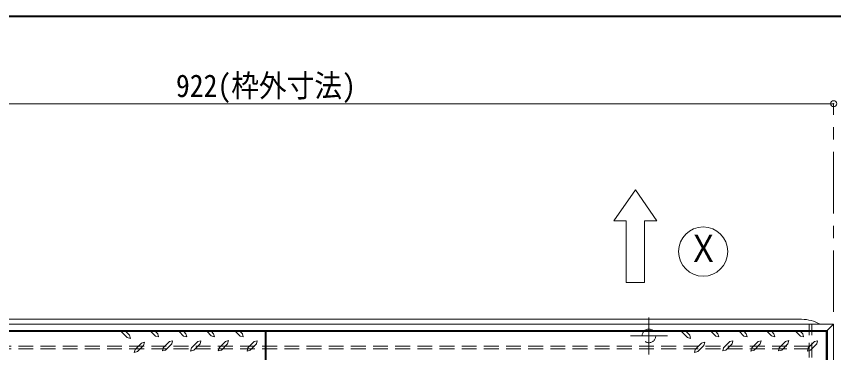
# Model space of a CAD drawing. Units: millimetres at full size, sheet at 1:10; details may follow other scales. Extents: x -2088 to 1962, y -1408 to 1402.
# Drawn here: x -1431 to -767, y 1129 to 1402 of the extents above; entities that cross this region are included whole.
import ezdxf
from ezdxf.enums import TextEntityAlignment as Align

# ---------------------------------------------------------------- set-up
doc = ezdxf.new("R2010")
doc.units = ezdxf.units.MM
doc.header["$LTSCALE"] = 10
doc.header["$PDMODE"] = 32
doc.header["$PDSIZE"] = 5
doc.linetypes.add('CHAIN1', pattern=[8, 5, -1, 1, -1])
doc.linetypes.add('DASHED1', pattern=[1.8, 1.2, -0.6])
doc.layers.add('0-0_ﾚｲﾔ1', color=4, linetype='Continuous', lineweight=9)
doc.styles.add('ＭＳ ゴシック', font='')
doc.styles.get('ＭＳ ゴシック').set_extended_font_data('MS Gothic')

msp = doc.modelspace()

# ---------------------------------------------------------------- linework, layer by layer
at = {"layer": '0-0_ﾚｲﾔ1', "color": 1, "lineweight": 40}
for p, q in [((1961.89, 1402.3), (-2088.11, 1402.3)), ((-1228.11, 891.3), (-1228.11, 1146.3))]:
    msp.add_line(p, q, dxfattribs=at)
at = {"layer": '0-0_ﾚｲﾔ1'}
for p, q in [((-767.11, 1331.3), (-1689.11, 1331.3)), ((-793.11, 1156.3), (-1663.11, 1156.3)), ((-1345.66, 1146.3), (-1340.81, 1141.56)), ((-1321.52, 1146.3), (-1317.91, 1142.69)), ((-1315.33, 1142.04), (-1317.91, 1142.69)), ((-1317.83, 1146.3), (-1316.06, 1144.53)), ((-1316.06, 1144.53), (-1315.33, 1142.04)), ((-1298.62, 1146.3), (-1295, 1142.69)), ((-1292.43, 1141.96), (-1295, 1142.69)), ((-1294.84, 1146.3), (-1293.08, 1144.53)), ((-1293.08, 1144.53), (-1292.43, 1141.96)), ((-1275.98, 1146.3), (-1272.58, 1142.77)), ((-1270.01, 1142.12), (-1272.58, 1142.77)), ((-1272.34, 1146.3), (-1270.66, 1144.62)), ((-1270.66, 1144.62), (-1270.01, 1142.12)), ((-1252.74, 1146.3), (-1249.12, 1142.69)), ((-1246.55, 1141.96), (-1249.12, 1142.69)), ((-1249.04, 1146.3), (-1247.27, 1144.53)), ((-1247.27, 1144.53), (-1246.55, 1141.96)), ((-890.66, 1146.3), (-885.81, 1141.56)), ((-866.52, 1146.3), (-862.91, 1142.69)), ((-860.33, 1142.04), (-862.91, 1142.69)), ((-862.83, 1146.3), (-861.06, 1144.53)), ((-861.06, 1144.53), (-860.33, 1142.04)), ((-843.62, 1146.3), (-840, 1142.69)), ((-837.43, 1141.96), (-840, 1142.69)), ((-839.84, 1146.3), (-838.08, 1144.53)), ((-838.08, 1144.53), (-837.43, 1141.96)), ((-820.98, 1146.3), (-817.58, 1142.77)), ((-815.01, 1142.12), (-817.58, 1142.77)), ((-817.34, 1146.3), (-815.66, 1144.62)), ((-815.66, 1144.62), (-815.01, 1142.12)), ((-797.74, 1146.3), (-794.12, 1142.69)), ((-791.55, 1141.96), (-794.12, 1142.69)), ((-794.04, 1146.3), (-792.27, 1144.53)), ((-792.27, 1144.53), (-791.55, 1141.96)), ((-1332.53, 1130.07), (-1327.47, 1135.13)), ((-1309.63, 1131.28), (-1304.57, 1136.34)), ((-1286.73, 1131.2), (-1281.66, 1136.26)), ((-1264.31, 1131.36), (-1259.24, 1136.42)), ((-1240.84, 1131.2), (-1235.78, 1136.26)), ((-877.53, 1130.07), (-872.47, 1135.13)), ((-854.63, 1131.28), (-849.57, 1136.34)), ((-831.73, 1131.2), (-826.66, 1136.26)), ((-809.31, 1131.36), (-804.24, 1136.42)), ((-785.84, 1131.2), (-780.78, 1136.26)), ((-1334.46, 1131.92), (-1335.1, 1129.43)), ((-1332.53, 1130.07), (-1335.1, 1129.43)), ((-1311.56, 1133.12), (-1312.2, 1130.63)), ((-1309.63, 1131.28), (-1312.2, 1130.63)), ((-1288.66, 1133.04), (-1289.3, 1130.55)), ((-1286.73, 1131.2), (-1289.3, 1130.55)), ((-1266.24, 1133.2), (-1266.88, 1130.71)), ((-1264.31, 1131.36), (-1266.88, 1130.71)), ((-1242.77, 1133.04), (-1243.41, 1130.55)), ((-1240.84, 1131.2), (-1243.41, 1130.55)), ((-879.46, 1131.92), (-880.1, 1129.43)), ((-877.53, 1130.07), (-880.1, 1129.43)), ((-856.56, 1133.12), (-857.2, 1130.63)), ((-854.63, 1131.28), (-857.2, 1130.63)), ((-833.66, 1133.04), (-834.3, 1130.55)), ((-831.73, 1131.2), (-834.3, 1130.55)), ((-811.24, 1133.2), (-811.88, 1130.71)), ((-809.31, 1131.36), (-811.88, 1130.71)), ((-787.77, 1133.04), (-788.41, 1130.55)), ((-785.84, 1131.2), (-788.41, 1130.55))]:
    msp.add_line(p, q, dxfattribs=at)
at = {"layer": '0-0_ﾚｲﾔ1', "linetype": 'CHAIN1'}
for p, q in [((-767.11, 1162.3), (-767.11, 1331.3)), ((-917.11, 1127.8), (-917.11, 1157.8)), ((-902.11, 1142.8), (-932.11, 1142.8))]:
    msp.add_line(p, q, dxfattribs=at)
at = {"layer": '0-0_ﾚｲﾔ1', "color": 7, "lineweight": 18}
for p, q in [((-928.11, 1261.3), (-945.61, 1236.3)), ((-928.11, 1261.3), (-910.61, 1236.3)), ((-920.61, 1186.3), (-920.61, 1236.3)), ((-910.61, 1236.3), (-920.61, 1236.3)), ((-920.61, 1186.3), (-935.61, 1186.3)), ((-767.11, 1152.3), (-1689.11, 1152.3)), ((-773.11, 1146.3), (-767.11, 1152.3)), ((-767.11, 891.3), (-767.11, 1152.3)), ((-772.11, 1147.3), (-1684.11, 1147.3)), ((-787.11, 1147.3), (-787.11, 1146.3)), ((-772.11, 891.3), (-772.11, 1147.3))]:
    msp.add_line(p, q, dxfattribs=at)
at = {"layer": '0-0_ﾚｲﾔ1', "linetype": 'DASHED1'}
for p, q in [((-787.11, 1147.3), (-787.11, 1152.3)), ((-784.81, 891.3), (-784.81, 1152.3)), ((-787.11, 891.3), (-787.11, 1146.3)), ((-787.11, 1134.6), (-1669.11, 1134.6)), ((-787.11, 1132.3), (-1669.11, 1132.3))]:
    msp.add_line(p, q, dxfattribs=at)
at = {"layer": '0-0_ﾚｲﾔ1', "color": 5, "lineweight": 25}
for q in [(-1683.11, 1146.3), (-773.11, 891.3)]:
    msp.add_line((-773.11, 1146.3), q, dxfattribs=at)
at = {"layer": '0-0_ﾚｲﾔ1', "color": 7, "lineweight": 18}
msp.add_lwpolyline([(-935.61, 1186.3), (-935.61, 1236.3), (-945.61, 1236.3)], dxfattribs=at)
at = {"layer": '0-0_ﾚｲﾔ1'}
for points in [[(-1341.85, 1146.3), (-1338.96, 1143.41), (-1338.24, 1140.84), (-1340.81, 1141.56)], [(-886.85, 1146.3), (-883.96, 1143.41), (-883.24, 1140.84), (-885.81, 1141.56)], [(-1334.46, 1131.92), (-1329.32, 1137.06), (-1326.83, 1137.7), (-1327.47, 1135.13)], [(-1311.56, 1133.12), (-1306.41, 1138.27), (-1303.92, 1138.91), (-1304.57, 1136.34)], [(-1288.66, 1133.04), (-1283.51, 1138.19), (-1281.02, 1138.83), (-1281.66, 1136.26)], [(-1266.24, 1133.2), (-1261.09, 1138.35), (-1258.6, 1138.99), (-1259.24, 1136.42)], [(-1242.77, 1133.04), (-1237.63, 1138.19), (-1235.14, 1138.83), (-1235.78, 1136.26)], [(-879.46, 1131.92), (-874.32, 1137.06), (-871.83, 1137.7), (-872.47, 1135.13)], [(-856.56, 1133.12), (-851.41, 1138.27), (-848.92, 1138.91), (-849.57, 1136.34)], [(-833.66, 1133.04), (-828.51, 1138.19), (-826.02, 1138.83), (-826.66, 1136.26)], [(-811.24, 1133.2), (-806.09, 1138.35), (-803.6, 1138.99), (-804.24, 1136.42)], [(-787.77, 1133.04), (-782.63, 1138.19), (-780.14, 1138.83), (-780.78, 1136.26)]]:
    msp.add_lwpolyline(points, dxfattribs=at)
at = {"layer": '0-0_ﾚｲﾔ1', "color": 7, "lineweight": 18}
msp.add_circle((-873.11, 1211.3), 20, dxfattribs=at)
at = {"layer": '0-0_ﾚｲﾔ1', "linetype": 'DASHED1'}
msp.add_circle((-917.11, 1142.8), 5.5, dxfattribs=at)
at = {"layer": '0-0_ﾚｲﾔ1'}
msp.add_arc((-793.11, 1126.3), 30, 60.07357, 90, dxfattribs=at)
at = {"layer": '0-0_ﾚｲﾔ1', "color": 1}
msp.add_point((-767.11, 1331.3), dxfattribs=at)

# ---------------------------------------------------------------- texts
at = {"layer": '0-0_ﾚｲﾔ1', "color": 7, "style": 'ＭＳ ゴシック'}
for s, height, width, p in [('922(枠外寸法)', 18.33, 0.9, (-1301.23, 1331.3)), ('Ｘ', 21.99, 0.85, (-885.61, 1196.3))]:
    msp.add_text(s, height=height, dxfattribs=dict(at, width=width)).set_placement(p, align=Align.BOTTOM_LEFT)

doc.saveas('drawing.dxf')
